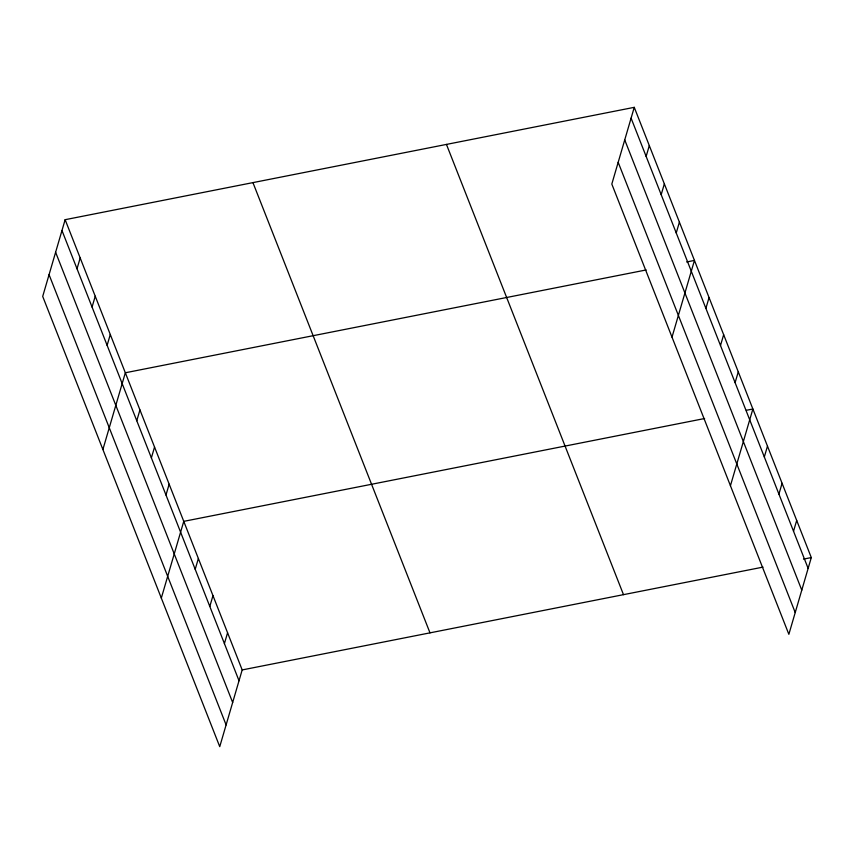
<?xml version="1.0" encoding="UTF-8"?>
<svg xmlns="http://www.w3.org/2000/svg" width="854" height="854" viewBox="0 0 854 854"><rect width="100%" height="100%" fill="white"/><g stroke="black" fill="none" stroke-linecap="round" stroke-linejoin="round"><path stroke-width="1.28" d="M65.139 219.691L42.7 296.423L219.745 746.663L242.184 669.931L65.139 219.691L634.255 107.337L811.3 557.577L788.861 634.308L611.816 184.069L634.255 107.337M77.02 268.775L80.18 257.961M92.072 307.045L95.232 296.231M107.124 345.326L110.283 334.501M102.896 449.503L125.335 372.771L646.19 269.949M136.779 420.734L139.939 409.92M151.382 457.883L154.542 447.069M165.986 495.021L169.145 484.207M161.321 598.078L183.759 521.356L704.614 418.524M195.203 569.319L198.363 558.505M209.806 606.457L212.966 595.644M224.41 643.606L227.58 632.793M646.136 156.421L649.307 145.607M661.188 194.691L664.348 183.877M676.24 232.971L679.4 222.147M672.013 337.149L694.451 260.417L686.627 261.964M705.895 308.379L709.055 297.566M720.498 345.528L723.658 334.715M735.102 382.667L738.272 371.853M730.437 485.723L752.876 409.002L746.353 410.294M764.319 456.965L767.479 446.151M778.923 494.103L782.083 483.289M793.526 531.252L796.697 520.438M242.184 669.931L763.038 567.109M803.475 559.124L811.3 557.577M631.095 118.151L808.14 568.401M624.733 139.907L801.778 590.146M618.179 162.313L795.223 612.553M446.45 144.411L623.495 594.662M252.944 182.617L429.989 632.857M61.968 230.505L239.024 680.755M55.617 252.261L232.662 702.5M49.062 274.668L226.107 724.907"/></g></svg>
